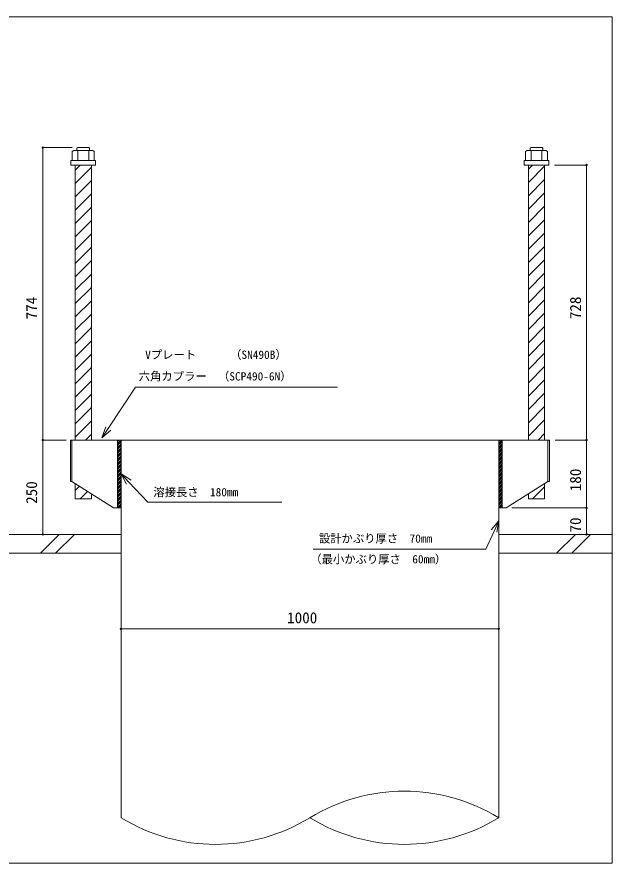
# Model space of a CAD drawing. Units: millimetres, scale not verified. Extents: x -10118 to 10118, y -9578 to 9578.
# Drawn here: x 8542 to 10118, y 7338 to 9578 of the extents above; entities that cross this region are included whole.
import ezdxf
from ezdxf.enums import TextEntityAlignment as Align

# ---------------------------------------------------------------- set-up
doc = ezdxf.new("R2010")
doc.units = ezdxf.units.MM
doc.header["$LTSCALE"] = 2
for name, color, linetype, lineweight in [('0-1_01_KUI', 5, 'Continuous', 18), ('0-4_09_SUNPO', 3, 'Continuous', 18), ('0-6_02_KANAMONO', 6, 'Continuous', 18), ('0-7_10_WAKU', 4, 'Continuous', 18), ('0-9_03_ANCHOR', 2, 'Continuous', 18)]:
    doc.layers.add(name, color=color, linetype=linetype, lineweight=lineweight)
doc.styles.add('ＭＳ ゴシック', font='')
doc.styles.get('ＭＳ ゴシック').set_extended_font_data('MS Gothic')

msp = doc.modelspace()

# ---------------------------------------------------------------- linework, layer by layer
at = {"layer": '0-1_01_KUI'}
for p, q in [((8817.673, 8457.673), (9817.673, 8457.673)), ((8817.673, 8457.673), (8817.673, 7457.673)), ((9817.673, 8457.673), (9817.673, 7457.673))]:
    msp.add_line(p, q, dxfattribs=at)
at = {"layer": '0-1_01_KUI', "color": 2}
for p, q in [((8517.673, 8207.673), (8817.673, 8207.673)), ((10117.673, 8207.673), (9817.673, 8207.673)), ((8517.673, 8157.673), (8817.673, 8157.673)), ((10117.673, 8157.673), (9817.673, 8157.673))]:
    msp.add_line(p, q, dxfattribs=at)
at = {"layer": '0-1_01_KUI', "color": 4}
for p, q in [((8654.227, 8207.673), (8604.227, 8157.673)), ((8694.384, 8207.673), (8644.384, 8157.673)), ((10020.722, 8207.673), (9970.722, 8157.673)), ((10060.879, 8207.673), (10010.88, 8157.673))]:
    msp.add_line(p, q, dxfattribs=at)
at = {"layer": '0-1_01_KUI'}
for centre, radius, start, end in [((9567.673, 7049.427), 478.712, 58.51775, 121.48225), ((9067.673, 7865.921), 478.713, 238.51779, 301.48223), ((9567.673, 7865.92), 478.712, 238.51776, 301.48221)]:
    msp.add_arc(centre, radius, start, end, dxfattribs=at)
at = {"layer": '0-4_09_SUNPO'}
for p, q in [((8688.044, 9231.673), (8610.404, 9231.673)), ((8610.404, 8457.673), (8610.404, 9231.673)), ((9965.173, 9185.673), (10050.211, 9185.673)), ((10050.211, 8457.673), (10050.211, 9185.673)), ((8767.19, 8463.386), (8783.799, 8488.368)), ((8668.61, 8457.673), (8610.404, 8457.673)), ((8610.404, 8207.673), (8610.404, 8457.673)), ((8672.673, 8457.673), (8610.404, 8457.673)), ((9966.737, 8457.673), (10050.211, 8457.673)), ((9966.737, 8457.673), (10050.211, 8457.673)), ((10050.211, 8277.673), (10050.211, 8457.673)), ((8817.673, 8367.673), (8838.362, 8345.948)), ((9852.673, 8277.673), (10050.211, 8277.673)), ((9852.673, 8277.673), (10050.211, 8277.673)), ((10050.211, 8207.673), (10050.211, 8277.673)), ((9817.673, 8243.969), (9805.216, 8216.678)), ((8802.673, 8207.673), (8610.404, 8207.673)), ((9832.673, 8207.673), (10050.211, 8207.673)), ((8817.673, 7972.673), (8817.673, 7957.673)), ((9817.673, 7957.673), (8817.673, 7957.673)), ((9817.673, 7972.673), (9817.673, 7957.673))]:
    msp.add_line(p, q, dxfattribs=at)
for points in [[(8783.799, 8488.368), (8856.214, 8597.29), (9390.485, 8597.29)], [(8790.493, 8483.918), (8767.19, 8463.386), (8777.105, 8492.819)], [(8832.54, 8340.405), (8817.673, 8367.673), (8844.183, 8351.491)], [(8838.362, 8345.948), (8888.999, 8292.773), (9243.438, 8292.773)], [(9797.903, 8220.016), (9817.673, 8243.969), (9812.528, 8213.34)], [(9805.216, 8216.678), (9783.483, 8169.068), (9326.591, 8169.068)]]:
    msp.add_lwpolyline(points, dxfattribs=at)
for centre, start, end in [((8610.404, 9231.673), 90, 270), ((8610.404, 9231.673), 270, 90), ((10050.211, 9185.673), 90, 270), ((10050.211, 9185.673), 270, 90), ((8610.404, 8457.673), 90, 270), ((8610.404, 8457.673), 90, 270), ((8610.404, 8457.673), 270, 90), ((8610.404, 8457.673), 270, 90), ((10050.211, 8457.673), 90, 270), ((10050.211, 8457.673), 90, 270), ((10050.211, 8457.673), 270, 90), ((10050.211, 8457.673), 270, 90), ((10050.211, 8277.673), 90, 270), ((10050.211, 8277.673), 90, 270), ((10050.211, 8277.673), 270, 90), ((10050.211, 8277.673), 270, 90), ((8610.404, 8207.673), 90, 270), ((8610.404, 8207.673), 270, 90), ((10050.211, 8207.673), 90, 270), ((10050.211, 8207.673), 270, 90), ((8817.673, 7957.673), 0, 180), ((8817.673, 7957.673), 180, 0), ((9817.673, 7957.673), 0, 180), ((9817.673, 7957.673), 180, 0)]:
    msp.add_arc(centre, 1.875, start, end, dxfattribs=at)
at = {"layer": '0-6_02_KANAMONO'}
for p, q in [((8683.61, 8457.673), (8687.673, 8457.673)), ((8683.61, 8457.673), (8683.61, 8347.673)), ((8687.673, 8457.673), (8817.673, 8457.673)), ((8687.673, 8457.673), (8687.673, 8347.673)), ((8808.673, 8449.523), (8816.823, 8457.673)), ((8808.673, 8456.594), (8809.752, 8457.673)), ((8808.673, 8454.827), (8811.52, 8457.673)), ((8808.673, 8447.756), (8817.673, 8456.756)), ((8808.673, 8445.988), (8817.673, 8454.988)), ((8808.673, 8444.22), (8817.673, 8453.22)), ((8808.673, 8438.917), (8817.673, 8447.917)), ((8808.673, 8437.149), (8817.673, 8446.149)), ((8817.673, 8457.673), (8817.673, 8277.673)), ((9947.673, 8457.673), (9817.673, 8457.673)), ((9817.673, 8457.673), (9817.673, 8277.673)), ((9817.673, 8449.523), (9825.823, 8457.673)), ((9817.673, 8456.594), (9818.752, 8457.673)), ((9817.673, 8454.827), (9820.52, 8457.673)), ((9817.673, 8447.756), (9826.673, 8456.756)), ((9817.673, 8445.988), (9826.673, 8454.988)), ((9817.673, 8444.22), (9826.673, 8453.22)), ((9817.673, 8438.917), (9826.673, 8447.917)), ((9817.673, 8437.149), (9826.673, 8446.149)), ((9951.737, 8457.673), (9947.673, 8457.673)), ((9947.673, 8457.673), (9947.673, 8347.673)), ((9951.737, 8457.673), (9951.737, 8347.673)), ((8808.673, 8435.381), (8817.673, 8444.381)), ((8808.673, 8433.613), (8817.673, 8442.613)), ((8808.673, 8428.31), (8817.673, 8437.31)), ((8808.673, 8426.542), (8817.673, 8435.542)), ((8808.673, 8424.775), (8817.673, 8433.775)), ((8808.673, 8423.007), (8817.673, 8432.007)), ((8808.673, 8417.704), (8817.673, 8426.704)), ((8808.673, 8415.936), (8817.673, 8424.936)), ((8808.673, 8414.168), (8817.673, 8423.168)), ((9817.673, 8435.381), (9826.673, 8444.381)), ((9817.673, 8433.613), (9826.673, 8442.613)), ((9817.673, 8428.31), (9826.673, 8437.31)), ((9817.673, 8426.542), (9826.673, 8435.542)), ((9817.673, 8424.775), (9826.673, 8433.775)), ((9817.673, 8423.007), (9826.673, 8432.007)), ((9817.673, 8417.704), (9826.673, 8426.704)), ((9817.673, 8415.936), (9826.673, 8424.936)), ((9817.673, 8414.168), (9826.673, 8423.168)), ((8808.673, 8412.4), (8817.673, 8421.4)), ((8808.673, 8407.097), (8817.673, 8416.097)), ((8808.673, 8405.329), (8817.673, 8414.329)), ((8808.673, 8403.561), (8817.673, 8412.561)), ((8808.673, 8401.794), (8817.673, 8410.794)), ((8808.673, 8396.49), (8817.673, 8405.49)), ((8808.673, 8394.723), (8817.673, 8403.723)), ((8808.673, 8392.955), (8817.673, 8401.955)), ((8808.673, 8391.187), (8817.673, 8400.187)), ((9817.673, 8412.4), (9826.673, 8421.4)), ((9817.673, 8407.097), (9826.673, 8416.097)), ((9817.673, 8405.329), (9826.673, 8414.329)), ((9817.673, 8403.561), (9826.673, 8412.561)), ((9817.673, 8401.794), (9826.673, 8410.794)), ((9817.673, 8396.49), (9826.673, 8405.49)), ((9817.673, 8394.723), (9826.673, 8403.723)), ((9817.673, 8392.955), (9826.673, 8401.955)), ((9817.673, 8391.187), (9826.673, 8400.187)), ((8808.673, 8385.884), (8817.673, 8394.884)), ((8808.673, 8384.116), (8817.673, 8393.116)), ((8808.673, 8382.348), (8817.673, 8391.348)), ((8808.673, 8380.58), (8817.673, 8389.58)), ((8808.673, 8375.277), (8817.673, 8384.277)), ((8808.673, 8373.509), (8817.673, 8382.509)), ((8808.673, 8371.742), (8817.673, 8380.742)), ((8808.673, 8369.974), (8817.673, 8378.974)), ((9817.673, 8385.884), (9826.673, 8394.884)), ((9817.673, 8384.116), (9826.673, 8393.116)), ((9817.673, 8382.348), (9826.673, 8391.348)), ((9817.673, 8380.58), (9826.673, 8389.58)), ((9817.673, 8375.277), (9826.673, 8384.277)), ((9817.673, 8373.509), (9826.673, 8382.509)), ((9817.673, 8371.742), (9826.673, 8380.742)), ((9817.673, 8369.974), (9826.673, 8378.974)), ((8808.673, 8364.671), (8817.673, 8373.671)), ((8808.673, 8362.903), (8817.673, 8371.903)), ((8808.673, 8361.135), (8817.673, 8370.135)), ((8808.673, 8359.367), (8817.673, 8368.367)), ((8808.673, 8354.064), (8817.673, 8363.064)), ((8808.673, 8352.296), (8817.673, 8361.296)), ((8808.673, 8350.528), (8817.673, 8359.528)), ((8808.673, 8348.761), (8817.673, 8357.761)), ((9817.673, 8364.671), (9826.673, 8373.671)), ((9817.673, 8362.903), (9826.673, 8371.903)), ((9817.673, 8361.135), (9826.673, 8370.135)), ((9817.673, 8359.367), (9826.673, 8368.367)), ((9817.673, 8354.064), (9826.673, 8363.064)), ((9817.673, 8352.296), (9826.673, 8361.296)), ((9817.673, 8350.528), (9826.673, 8359.528)), ((9817.673, 8348.761), (9826.673, 8357.761)), ((8687.673, 8347.673), (8683.61, 8347.673)), ((8797.673, 8277.673), (8687.673, 8347.673)), ((8808.673, 8343.457), (8817.673, 8352.457)), ((8808.673, 8341.69), (8817.673, 8350.69)), ((8808.673, 8339.922), (8817.673, 8348.922)), ((8808.673, 8338.154), (8817.673, 8347.154)), ((8808.673, 8332.851), (8817.673, 8341.851)), ((8808.673, 8331.083), (8817.673, 8340.083)), ((8808.673, 8329.315), (8817.673, 8338.315)), ((8808.673, 8327.547), (8817.673, 8336.547)), ((9817.673, 8343.457), (9826.673, 8352.457)), ((9817.673, 8341.69), (9826.673, 8350.69)), ((9817.673, 8339.922), (9826.673, 8348.922)), ((9817.673, 8338.154), (9826.673, 8347.154)), ((9817.673, 8332.851), (9826.673, 8341.851)), ((9817.673, 8331.083), (9826.673, 8340.083)), ((9817.673, 8329.315), (9826.673, 8338.315)), ((9817.673, 8327.547), (9826.673, 8336.547)), ((9837.673, 8277.673), (9947.673, 8347.673)), ((9947.673, 8347.673), (9951.737, 8347.673)), ((8808.673, 8322.244), (8817.673, 8331.244)), ((8808.673, 8320.476), (8817.673, 8329.476)), ((8808.673, 8318.709), (8817.673, 8327.709)), ((8808.673, 8316.941), (8817.673, 8325.941)), ((8808.673, 8311.638), (8817.673, 8320.638)), ((8808.673, 8309.87), (8817.673, 8318.87)), ((8808.673, 8308.102), (8817.673, 8317.102)), ((8808.673, 8306.334), (8817.673, 8315.334)), ((9817.673, 8322.244), (9826.673, 8331.244)), ((9817.673, 8320.476), (9826.673, 8329.476)), ((9817.673, 8318.709), (9826.673, 8327.709)), ((9817.673, 8316.941), (9826.673, 8325.941)), ((9817.673, 8311.638), (9826.673, 8320.638)), ((9817.673, 8309.87), (9826.673, 8318.87)), ((9817.673, 8308.102), (9826.673, 8317.102)), ((9817.673, 8306.334), (9826.673, 8315.334)), ((8808.673, 8301.031), (8817.673, 8310.031)), ((8808.673, 8299.263), (8817.673, 8308.263)), ((8808.673, 8297.495), (8817.673, 8306.495)), ((8808.673, 8295.728), (8817.673, 8304.728)), ((8808.673, 8290.424), (8817.673, 8299.424)), ((8808.673, 8288.657), (8817.673, 8297.657)), ((8808.673, 8286.889), (8817.673, 8295.889)), ((8808.673, 8285.121), (8817.673, 8294.121)), ((8808.673, 8279.818), (8817.673, 8288.818)), ((9817.673, 8301.031), (9826.673, 8310.031)), ((9817.673, 8299.263), (9826.673, 8308.263)), ((9817.673, 8297.495), (9826.673, 8306.495)), ((9817.673, 8295.728), (9826.673, 8304.728)), ((9817.673, 8290.424), (9826.673, 8299.424)), ((9817.673, 8288.657), (9826.673, 8297.657)), ((9817.673, 8286.889), (9826.673, 8295.889)), ((9817.673, 8285.121), (9826.673, 8294.121)), ((9817.673, 8279.818), (9826.673, 8288.818)), ((8817.673, 8277.673), (8797.673, 8277.673)), ((8808.673, 8278.05), (8817.673, 8287.05)), ((8810.065, 8277.673), (8817.673, 8285.282)), ((8811.832, 8277.673), (8817.673, 8283.514)), ((8817.136, 8277.673), (8817.673, 8278.211)), ((9817.673, 8278.05), (9826.673, 8287.05)), ((9817.673, 8277.673), (9837.673, 8277.673)), ((9819.065, 8277.673), (9826.673, 8285.282)), ((9820.832, 8277.673), (9826.673, 8283.514)), ((9826.136, 8277.673), (9826.673, 8278.211))]:
    msp.add_line(p, q, dxfattribs=at)
for points in [[(8808.673, 8457.673), (8817.673, 8457.673), (8817.673, 8277.673), (8808.673, 8277.673)], [(9817.673, 8457.673), (9826.673, 8457.673), (9826.673, 8277.673), (9817.673, 8277.673)]]:
    msp.add_lwpolyline(points, close=True, dxfattribs=at)
at = {"layer": '0-7_10_WAKU'}
msp.add_line((10117.673, 9577.673), (6917.673, 9577.673), dxfattribs=at)
msp.add_lwpolyline([(10117.673, 9577.673), (10117.673, 7337.673), (6917.673, 7337.673)], dxfattribs=at)
at = {"layer": '0-9_03_ANCHOR'}
for p, q in [((8703.044, 9231.673), (8701.173, 9229.802)), ((8701.173, 9229.802), (8701.173, 9223.673)), ((8732.302, 9231.673), (8703.044, 9231.673)), ((9903.044, 9231.673), (9901.173, 9229.802)), ((9901.173, 9229.802), (9901.173, 9223.673)), ((9932.302, 9231.673), (9903.044, 9231.673)), ((8696.163, 9172.262), (8709.574, 9185.673)), ((9896.163, 9174.71), (9907.126, 9185.673)), ((8696.163, 9136.907), (8739.184, 9179.927)), ((9896.163, 9139.355), (9939.184, 9182.376)), ((8696.163, 9101.551), (8739.184, 9144.572)), ((9896.163, 9104), (9939.184, 9147.02)), ((8696.163, 9066.196), (8739.184, 9109.217)), ((9896.163, 9068.644), (9939.184, 9111.665)), ((8696.163, 9030.841), (8739.184, 9073.861)), ((9896.163, 9033.289), (9939.184, 9076.31)), ((8696.163, 8995.485), (8739.184, 9038.506)), ((9896.163, 8997.934), (9939.184, 9040.954)), ((9896.163, 8962.578), (9939.184, 9005.599)), ((8696.163, 8960.13), (8739.184, 9003.151)), ((8696.163, 8924.775), (8739.184, 8967.795)), ((9896.163, 8927.223), (9939.184, 8970.244)), ((8696.163, 8889.419), (8739.184, 8932.44)), ((9896.163, 8891.868), (9939.184, 8934.888)), ((8696.163, 8854.064), (8739.184, 8897.085)), ((9896.163, 8856.512), (9939.184, 8899.533)), ((8696.163, 8818.709), (8739.184, 8861.729)), ((9896.163, 8821.157), (9939.184, 8864.178)), ((8696.163, 8783.353), (8739.184, 8826.374)), ((9896.163, 8785.802), (9939.184, 8828.822)), ((8696.163, 8747.998), (8739.184, 8791.019)), ((9896.163, 8750.446), (9939.184, 8793.467)), ((8696.163, 8712.643), (8739.184, 8755.663)), ((9896.163, 8715.091), (9939.184, 8758.112)), ((8696.163, 8677.287), (8739.184, 8720.308)), ((9896.163, 8679.736), (9939.184, 8722.756)), ((8696.163, 8641.932), (8739.184, 8684.953)), ((9896.163, 8644.38), (9939.184, 8687.401)), ((8696.163, 8606.577), (8739.184, 8649.597)), ((9896.163, 8609.025), (9939.184, 8652.046)), ((8696.163, 8571.221), (8739.184, 8614.242)), ((9896.163, 8573.67), (9939.184, 8616.69)), ((9896.163, 8538.314), (9939.184, 8581.335)), ((8696.163, 8535.866), (8739.184, 8578.887)), ((8696.163, 8500.511), (8739.184, 8543.531)), ((9896.163, 8502.959), (9939.184, 8545.98)), ((8696.163, 8465.155), (8739.184, 8508.176)), ((9896.163, 8467.604), (9939.184, 8510.624)), ((8724.036, 8457.673), (8739.184, 8472.821)), ((9921.588, 8457.673), (9939.184, 8475.269)), ((8696.163, 8323.734), (8707.491, 8335.062)), ((9907.01, 8301.673), (9939.184, 8333.848)), ((8709.458, 8301.673), (8729.097, 8321.313))]:
    msp.add_line(p, q, dxfattribs=at)
at = {"layer": '0-9_03_ANCHOR', "color": 4}
for p, q in [((8703.24, 9223.673), (8703.24, 9197.673)), ((8732.107, 9223.673), (8732.107, 9197.673)), ((9903.24, 9223.673), (9903.24, 9197.673)), ((9932.107, 9223.673), (9932.107, 9197.673))]:
    msp.add_line(p, q, dxfattribs=at)
at = {"layer": '0-9_03_ANCHOR'}
for points in [[(8732.302, 9231.673), (8734.173, 9229.802), (8734.173, 9223.673)], [(9932.302, 9231.673), (9934.173, 9229.802), (9934.173, 9223.673)], [(8696.163, 8342.271), (8696.163, 8301.673), (8739.184, 8301.673), (8739.184, 8314.894)], [(9896.163, 8314.894), (9896.163, 8301.673), (9939.184, 8301.673), (9939.184, 8342.271)]]:
    msp.add_lwpolyline(points, dxfattribs=at)
at = {"layer": '0-9_03_ANCHOR', "color": 4}
for points in [[(8692.673, 9223.673), (8742.673, 9223.673), (8746.673, 9221.364), (8746.673, 9197.673), (8688.673, 9197.673), (8688.673, 9221.364)], [(9892.673, 9223.673), (9942.673, 9223.673), (9946.673, 9221.364), (9946.673, 9197.673), (9888.673, 9197.673), (9888.673, 9221.364)], [(8750.173, 9197.673), (8750.173, 9185.673), (8685.173, 9185.673), (8685.173, 9197.673)], [(9950.173, 9197.673), (9950.173, 9185.673), (9885.173, 9185.673), (9885.173, 9197.673)]]:
    msp.add_lwpolyline(points, close=True, dxfattribs=at)
at = {"layer": '0-9_03_ANCHOR'}
for points in [[(8696.163, 9185.673), (8739.184, 9185.673), (8739.184, 8457.673), (8696.163, 8457.673)], [(9896.163, 9185.673), (9939.184, 9185.673), (9939.184, 8457.673), (9896.163, 8457.673)]]:
    msp.add_lwpolyline(points, close=True, dxfattribs=at)

# ---------------------------------------------------------------- texts
at = {"layer": '0-4_09_SUNPO', "color": 7, "style": 'ＭＳ ゴシック'}
for s, p in [('774', (8604.404, 8777.014)), ('728', (10044.211, 8777.469)), ('180', (10044.211, 8321.992)), ('250', (8604.404, 8288.582)), ('70', (10044.211, 8212.673))]:
    msp.add_text(s, height=29.33, rotation=90, dxfattribs=at).set_placement(p, align=Align.BOTTOM_LEFT)
for s, height, p in [(' Vプレート\u3000\u3000\u3000（SN490B）', 21.99, (8866.739, 8665.814)), ('六角カプラー\u3000（SCP490-6N）', 21.99, (8864.523, 8608.654)), ('溶接長さ\u3000180mm', 21.99, (8903.266, 8302.039)), (' 設計かぶり厚さ\u300070mm', 21.99, (9326.591, 8179.289)), ('（最小かぶり厚さ\u300060mm）', 21.99, (9318.75, 8124.516)), ('1000', 29.33, (9257.446, 7963.673))]:
    msp.add_text(s, height=height, dxfattribs=at).set_placement(p, align=Align.BOTTOM_LEFT)

doc.saveas('drawing.dxf')
